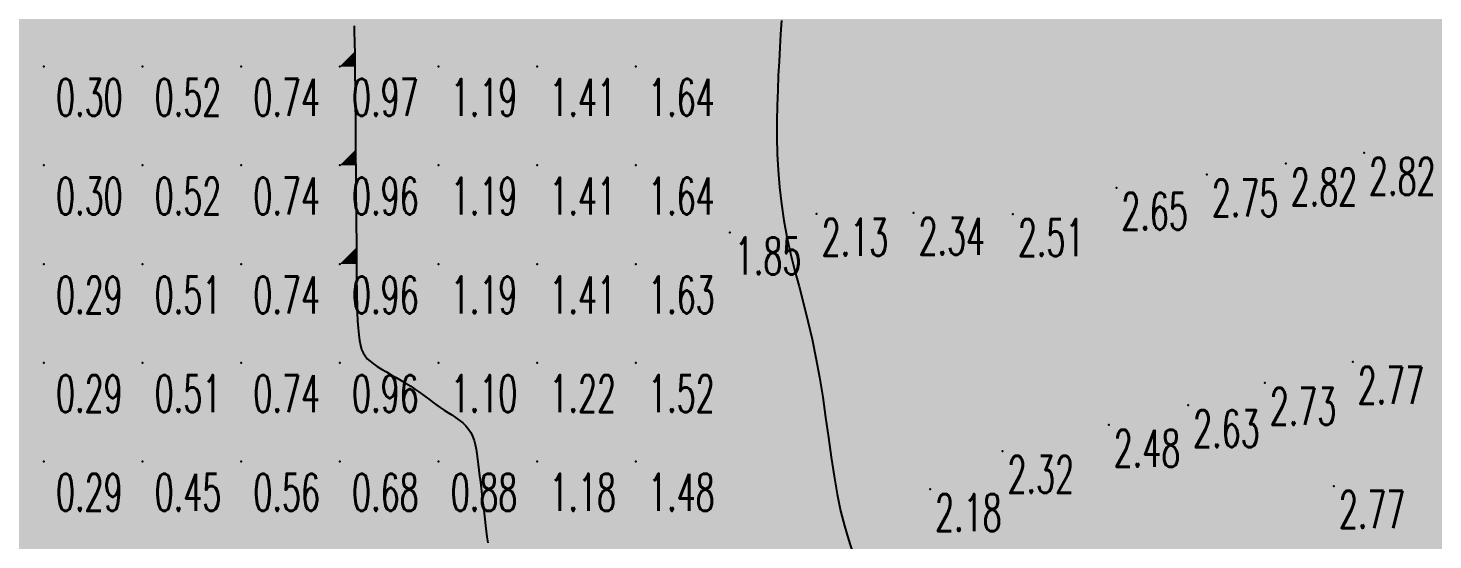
# Model space of a CAD drawing. Header units: millimetres. Extents: x 88261 to 90953, y 390274 to 392322.
# Drawn here: x 90588.7 to 90731, y 390529.3 to 390581.1 of the extents above; entities that cross this region are included whole.
import ezdxf
from ezdxf.enums import TextEntityAlignment as Align

# ---------------------------------------------------------------- set-up
doc = ezdxf.new("R2010")
doc.units = ezdxf.units.MM
doc.header["$LTSCALE"] = 25
doc.linetypes.add('DOT', pattern=[6.35, 0, -6.35])
for name, color, linetype in [('CN_01_00', 42, 'Continuous'), ('CN_03_00', 7, 'Continuous'), ('COTEAlt', 7, 'Continuous'), ('HSABLHUMIDE', 24, 'DOT'), ('TN_COLORIAGE', 7, 'Continuous'), ('TopoAlt', 7, 'Continuous'), ('TOPOJIS', 7, 'Continuous')]:
    doc.layers.add(name, color=color, linetype=linetype)
doc.styles.add('Romans 1.0', font='Romans.shx', dxfattribs={"width": 0.99, "height": 1})
doc.styles.add('Simplex 1.0', font='Simplex.shx', dxfattribs={"width": 0.99, "height": 2.5})
doc.styles.get("Standard").update_dxf_attribs({"font": 'times.ttf'})

# ---------------------------------------------------------------- blocks, each defined once
blk = doc.blocks.new('TCPOINT')
at = {"color": 0}
blk.add_point((0, 0), dxfattribs=at)
at = {"layer": 'TopoAlt', "style": 'Romans 1.0', "width": 0.99}
blk.add_attdef('ALT', text='', height=200, dxfattribs=at).set_placement((0.5, -0.5), align=Align.TOP_LEFT)
blk = doc.blocks.new('COTE')
at = {"color": 0}
blk.add_point((0, 0), dxfattribs=at)
at = {"layer": 'COTEAlt'}
blk.add_attdef('ALT', text='', height=3.75, dxfattribs=at).set_placement((1.25, -1.25), align=Align.TOP_LEFT)

msp = doc.modelspace()

# ---------------------------------------------------------------- hatches: boundary and pattern name
at = {"layer": 'HSABLHUMIDE', "ltscale": 2}
h = msp.add_hatch(dxfattribs=at)
h.set_pattern_fill('AR-SAND', color=41, scale=0.05, style=0)
h.set_pattern_definition([(37.5, (-0.35, -2.46), (-0.080001565, 2.447066187), [0, -1.9304, 0, -2.159, 0, -2.06375]), (7.5, (-0.35, -2.46), (2.247616416, 3.584125503), [0, -1.0414, 0, -1.7399, 0, -0.66675]), (327.5, (-1.912, -2.46), (3.954961851, 0.007185923), [0, -0.635, 0, -2.286, 0, -2.9845]), (317.5, (-1.912, -2.46), (3.817782262, 1.114646616), [0, -0.3175, 0, -1.4986, 0, -1.7145])])
h.paths.add_polyline_path([(90808.31, 390673.91), (90810.25, 390699.67), (90815.68, 390741.55), (90824.92, 390770.91), (90815.72, 390817.44), (90807.05, 390826.39), (90800.87, 390832.47), (90771.53, 390842.2), (90760.38, 390842.98), (90754.31, 390848.43), (90743.78, 390853.26), (90735.93, 390857.51), (90724.71, 390864.35), (90715.76, 390870.18), (90708.42, 390875.87), (90700.28, 390881.05), (90683.17, 390899.74), (90679.29, 390902.11), (90675.87, 390906.58), (90650.25, 390917.24), (90650.25, 390882.24), (90650.25, 390864.98), (90650.25, 390847.24), (90650.25, 390817.24), (90650.25, 390792.24), (90650.25, 390737.24), (90650.25, 390712.24), (90650.25, 390677.24), (90650.25, 390647.24), (90650.25, 390622.24), (90650.25, 390590.22), (90650.25, 390589.37), (90650.25, 390567.24), (90650.25, 390527.24), (90660.25, 390527.24), (90660.25, 390507.24), (90670.25, 390507.24), (90670.25, 390497.24), (90680.25, 390497.24), (90680.25, 390487.24), (90690.25, 390487.24), (90690.25, 390477.24), (90700.25, 390477.24), (90700.25, 390467.24), (90730.25, 390477.24), (90700.25, 390467.24), (90710.25, 390467.24), (90740.25, 390477.24), (90710.25, 390467.24), (90710.25, 390457.24), (90747.2, 390431.83), (90764.53, 390419.61), (90781.97, 390396.2), (90798.13, 390389.26), (90804.01, 390373.08), (90822.04, 390361.39), (90841.42, 390350.17), (90852.83, 390318.92), (90866.45, 390300.49), (90904.86, 390280.83), (90909.95, 390275.28), (90952.15, 390275.28), (90952.14, 390296.43), (90920.97, 390330.09), (90897.78, 390348.26), (90877.47, 390366.76), (90855.32, 390383.66), (90846.62, 390409.42), (90826.78, 390428.11), (90814.41, 390447.82), (90801.65, 390460.75), (90789.25, 390478.56), (90783.93, 390495.68), (90782.44, 390506.04), (90782.12, 390521.9), (90785.04, 390543.82), (90786.82, 390559.34), (90790.57, 390575.41), (90794.12, 390593.84), (90801.54, 390613.19), (90802.7, 390633.39)])

# ---------------------------------------------------------------- linework, layer by layer
at = {"layer": 'CN_01_00', "elevation": 2, "flags": 128}
msp.add_lwpolyline([(90665, 390581.89), (90664.92, 390580.53), (90664.84, 390579.16), (90664.77, 390577.76), (90664.69, 390576.32), (90664.63, 390574.84), (90664.58, 390573.3), (90664.55, 390571.71), (90664.56, 390570.07), (90664.59, 390568.41), (90664.68, 390566.73), (90664.81, 390565.03), (90665, 390563.34), (90665.25, 390561.65), (90665.56, 390559.98), (90665.93, 390558.31), (90666.35, 390556.64), (90666.79, 390554.95), (90667.24, 390553.23), (90667.68, 390551.46), (90668.12, 390549.63), (90668.51, 390547.74), (90668.87, 390545.77), (90669.19, 390543.75), (90669.49, 390541.7), (90669.77, 390539.67), (90670.05, 390537.67), (90670.34, 390535.75), (90670.66, 390533.93), (90671, 390532.24), (90671.39, 390530.71), (90671.79, 390529.32), (90672.2, 390528.05)], dxfattribs=at)
at = {"layer": 'CN_03_00', "elevation": 1, "flags": 128}
msp.add_lwpolyline([(90621.7, 390581.35), (90621.72, 390580.59), (90621.73, 390579.92), (90621.75, 390579.34), (90621.76, 390578.85), (90621.77, 390578.41), (90621.77, 390578), (90621.78, 390577.59), (90621.78, 390577.15), (90621.79, 390576.66), (90621.79, 390576.09), (90621.8, 390575.42), (90621.81, 390574.67), (90621.81, 390573.87), (90621.82, 390573.04), (90621.83, 390572.21), (90621.83, 390571.4), (90621.84, 390570.65), (90621.84, 390569.98), (90621.85, 390569.4), (90621.85, 390568.9), (90621.86, 390568.46), (90621.86, 390568.04), (90621.86, 390567.63), (90621.87, 390567.19), (90621.87, 390566.69), (90621.88, 390566.12), (90621.88, 390565.45), (90621.89, 390564.71), (90621.89, 390563.91), (90621.9, 390563.08), (90621.91, 390562.25), (90621.91, 390561.45), (90621.92, 390560.7), (90621.93, 390560.03), (90621.93, 390559.45), (90621.93, 390558.95), (90621.94, 390558.51), (90621.94, 390558.08), (90621.95, 390557.66), (90621.95, 390557.22), (90621.95, 390556.72), (90621.96, 390556.15), (90621.96, 390555.48), (90621.97, 390554.73), (90621.98, 390553.94), (90622, 390553.11), (90622.02, 390552.29), (90622.06, 390551.49), (90622.11, 390550.75), (90622.17, 390550.08), (90622.24, 390549.5), (90622.34, 390549.01), (90622.46, 390548.59), (90622.62, 390548.24), (90622.81, 390547.93), (90623.04, 390547.65), (90623.33, 390547.39), (90623.66, 390547.13), (90624.05, 390546.86), (90624.49, 390546.59), (90624.97, 390546.31), (90625.46, 390546.02), (90625.97, 390545.73), (90626.48, 390545.44), (90626.97, 390545.15), (90627.44, 390544.86), (90627.87, 390544.58), (90628.27, 390544.29), (90628.65, 390544.02), (90629.02, 390543.74), (90629.37, 390543.47), (90629.72, 390543.21), (90630.08, 390542.95), (90630.44, 390542.7), (90630.82, 390542.45), (90631.21, 390542.2), (90631.61, 390541.95), (90631.99, 390541.69), (90632.36, 390541.43), (90632.71, 390541.15), (90633.02, 390540.84), (90633.3, 390540.52), (90633.52, 390540.17), (90633.71, 390539.79), (90633.86, 390539.38), (90633.97, 390538.95), (90634.07, 390538.49), (90634.15, 390538), (90634.22, 390537.49), (90634.28, 390536.94), (90634.35, 390536.37), (90634.42, 390535.77), (90634.5, 390535.16), (90634.57, 390534.54), (90634.65, 390533.9), (90634.72, 390533.26), (90634.8, 390532.63), (90634.87, 390532), (90634.94, 390531.38), (90635.02, 390530.77), (90635.09, 390530.17), (90635.16, 390529.59), (90635.24, 390529.01)], dxfattribs=at)
at = {"layer": 'TN_COLORIAGE', "color": 81}
for points in [[(90580.25, 390577.24, 0.31), (90590.25, 390577.24, 0.31), (90590.25, 390587.24, 0.31)], [(90580.25, 390587.24, 0.31), (90580.25, 390577.24, 0.31), (90590.25, 390587.24, 0.31)], [(90590.25, 390587.24, 0.53), (90590.25, 390577.24, 0.53), (90600.25, 390587.24, 0.53)], [(90590.25, 390577.24, 0.53), (90600.25, 390577.24, 0.53), (90600.25, 390587.24, 0.53)], [(90600.25, 390587.24, 0.75), (90600.25, 390577.24, 0.75), (90610.25, 390587.24, 0.75)], [(90600.25, 390577.24, 0.75), (90610.25, 390577.24, 0.75), (90610.25, 390587.24, 0.75)], [(90610.25, 390587.24, 0.97), (90610.25, 390577.24, 0.97), (90620.25, 390587.24, 0.97)], [(90610.25, 390577.24, 0.97), (90620.25, 390577.24, 0.97), (90620.25, 390587.24, 0.97)], [(90620.25, 390577.24, 1), (90621.77, 390578.76, 1), (90620.25, 390587.24, 1), (90621.55, 390587.24, 1)], [(90621.77, 390578.76, 0.97), (90621.78, 390577.24, 0.97), (90620.25, 390577.24, 0.97)], [(90580.25, 390567.24, 0.3), (90590.25, 390567.24, 0.3), (90590.25, 390577.24, 0.3)], [(90580.25, 390577.24, 0.3), (90580.25, 390567.24, 0.3), (90590.25, 390577.24, 0.3)], [(90590.25, 390577.24, 0.52), (90590.25, 390567.24, 0.52), (90600.25, 390577.24, 0.52)], [(90590.25, 390567.24, 0.52), (90600.25, 390567.24, 0.52), (90600.25, 390577.24, 0.52)], [(90600.25, 390577.24, 0.74), (90600.25, 390567.24, 0.74), (90610.25, 390577.24, 0.74)], [(90600.25, 390567.24, 0.74), (90610.25, 390567.24, 0.74), (90610.25, 390577.24, 0.74)], [(90610.25, 390577.24, 0.97), (90610.25, 390567.24, 0.97), (90620.25, 390577.24, 0.97)], [(90610.25, 390567.24, 0.97), (90620.25, 390567.24, 0.97), (90620.25, 390577.24, 0.97)], [(90620.25, 390567.24, 1), (90621.85, 390568.84, 1), (90620.25, 390577.24, 1), (90621.78, 390577.24, 1)], [(90621.85, 390568.84, 0.96), (90621.87, 390567.24, 0.96), (90620.25, 390567.24, 0.96)], [(90580.25, 390557.24, 0.3), (90590.25, 390557.24, 0.3), (90590.25, 390567.24, 0.3)], [(90580.25, 390567.24, 0.3), (90580.25, 390557.24, 0.3), (90590.25, 390567.24, 0.3)], [(90590.25, 390567.24, 0.52), (90590.25, 390557.24, 0.52), (90600.25, 390567.24, 0.52)], [(90590.25, 390557.24, 0.52), (90600.25, 390557.24, 0.52), (90600.25, 390567.24, 0.52)], [(90600.25, 390567.24, 0.74), (90600.25, 390557.24, 0.74), (90610.25, 390567.24, 0.74)], [(90600.25, 390557.24, 0.74), (90610.25, 390557.24, 0.74), (90610.25, 390567.24, 0.74)], [(90610.25, 390567.24, 0.96), (90610.25, 390557.24, 0.96), (90620.25, 390567.24, 0.96)], [(90610.25, 390557.24, 0.96), (90620.25, 390557.24, 0.96), (90620.25, 390567.24, 0.96)], [(90620.25, 390557.24, 1), (90621.94, 390558.93, 1), (90620.25, 390567.24, 1), (90621.87, 390567.24, 1)], [(90621.94, 390558.93, 0.96), (90621.95, 390557.24, 0.96), (90620.25, 390557.24, 0.96)], [(90580.25, 390547.24, 0.29), (90590.25, 390547.24, 0.29), (90590.25, 390557.24, 0.29)], [(90580.25, 390557.24, 0.29), (90580.25, 390547.24, 0.29), (90590.25, 390557.24, 0.29)], [(90590.25, 390557.24, 0.51), (90590.25, 390547.24, 0.51), (90600.25, 390557.24, 0.51)], [(90590.25, 390547.24, 0.51), (90600.25, 390547.24, 0.51), (90600.25, 390557.24, 0.51)], [(90600.25, 390557.24, 0.74), (90600.25, 390547.24, 0.74), (90610.25, 390557.24, 0.74)], [(90600.25, 390547.24, 0.74), (90610.25, 390547.24, 0.74), (90610.25, 390557.24, 0.74)], [(90610.25, 390557.24, 0.96), (90610.25, 390547.24, 0.96), (90620.25, 390557.24, 0.96)], [(90610.25, 390547.24, 0.96), (90620.25, 390547.24, 0.96), (90620.25, 390557.24, 0.96)], [(90620.25, 390547.24, 1), (90622, 390548.99, 1), (90620.25, 390557.24, 1), (90621.95, 390557.24, 1)], [(90622, 390548.99, 0.96), (90623.03, 390547.24, 0.96), (90620.25, 390547.24, 0.96)], [(90580.25, 390537.24, 0.29), (90590.25, 390537.24, 0.29), (90590.25, 390547.24, 0.29)], [(90580.25, 390547.24, 0.29), (90580.25, 390537.24, 0.29), (90590.25, 390547.24, 0.29)], [(90590.25, 390547.24, 0.51), (90590.25, 390537.24, 0.51), (90600.25, 390547.24, 0.51)], [(90590.25, 390537.24, 0.51), (90600.25, 390537.24, 0.51), (90600.25, 390547.24, 0.51)], [(90600.25, 390547.24, 0.74), (90600.25, 390537.24, 0.74), (90610.25, 390547.24, 0.74)], [(90600.25, 390537.24, 0.74), (90610.25, 390537.24, 0.74), (90610.25, 390547.24, 0.74)], [(90610.25, 390547.24, 0.96), (90610.25, 390537.24, 0.96), (90620.25, 390547.24, 0.96)], [(90610.25, 390537.24, 0.96), (90620.25, 390537.24, 0.96), (90620.25, 390547.24, 0.96)], [(90620.25, 390537.24, 1), (90627.84, 390544.83, 1), (90620.25, 390547.24, 1), (90623.03, 390547.24, 1)], [(90620.25, 390537.24, 1), (90627.84, 390544.83, 1), (90630.25, 390537.24, 1), (90630.25, 390542.64, 1)], [(90633.82, 390540.81, 0.88), (90630.25, 390542.64, 0.88), (90630.25, 390537.24, 0.88)], [(90633.82, 390540.81, 0.88), (90634.25, 390537.24, 0.88), (90630.25, 390537.24, 0.88)], [(90580.25, 390533.06, 0.29), (90582.57, 390529.56, 0.29), (90580.25, 390537.24, 0.29), (90590.25, 390537.24, 0.29)], [(90587.89, 390527.24, 0.29), (90582.57, 390529.56, 0.29), (90590.25, 390527.24, 0.29), (90590.25, 390537.24, 0.29)], [(90590.25, 390537.24, 0.45), (90590.25, 390527.24, 0.45), (90600.25, 390537.24, 0.45)], [(90590.25, 390527.24, 0.45), (90600.25, 390527.24, 0.45), (90600.25, 390537.24, 0.45)], [(90600.25, 390537.24, 0.56), (90600.25, 390527.24, 0.56), (90610.25, 390537.24, 0.56)], [(90600.25, 390527.24, 0.56), (90610.25, 390527.24, 0.56), (90610.25, 390537.24, 0.56)], [(90610.25, 390537.24, 0.68), (90610.25, 390527.24, 0.68), (90620.25, 390537.24, 0.68)], [(90610.25, 390527.24, 0.68), (90620.25, 390527.24, 0.68), (90620.25, 390537.24, 0.68)], [(90620.25, 390537.24, 0.88), (90620.25, 390527.24, 0.88), (90630.25, 390537.24, 0.88)], [(90620.25, 390527.24, 0.88), (90630.25, 390527.24, 0.88), (90630.25, 390537.24, 0.88)], [(90630.25, 390527.24, 1), (90634.88, 390531.88, 1), (90630.25, 390537.24, 1), (90634.25, 390537.24, 1)], [(90634.88, 390531.88, 0.84), (90635.43, 390527.24, 0.84), (90630.25, 390527.24, 0.84)]]:
    msp.add_solid(points, dxfattribs=at)
at = {"layer": 'TN_COLORIAGE', "color": 71}
for points in [[(90621.55, 390587.24, 1.19), (90621.77, 390578.76, 1.19), (90630.25, 390587.24, 1.19)], [(90621.78, 390577.24, 1.19), (90621.77, 390578.76, 1.19), (90630.25, 390577.24, 1.19), (90630.25, 390587.24, 1.19)], [(90630.25, 390577.24, 1.42), (90640.25, 390577.24, 1.42), (90640.25, 390587.24, 1.42)], [(90630.25, 390587.24, 1.42), (90630.25, 390577.24, 1.42), (90640.25, 390587.24, 1.42)], [(90650.25, 390577.24, 1.41), (90650.25, 390587.24, 1.41), (90640.25, 390577.24, 1.41)], [(90640.25, 390587.24, 1.64), (90640.25, 390577.24, 1.64), (90650.25, 390587.24, 1.64)], [(90621.78, 390577.24, 1.19), (90621.85, 390568.84, 1.19), (90630.25, 390577.24, 1.19)], [(90621.87, 390567.24, 1.19), (90621.85, 390568.84, 1.19), (90630.25, 390567.24, 1.19), (90630.25, 390577.24, 1.19)], [(90630.25, 390567.24, 1.41), (90640.25, 390567.24, 1.41), (90640.25, 390577.24, 1.41)], [(90630.25, 390577.24, 1.41), (90630.25, 390567.24, 1.41), (90640.25, 390577.24, 1.41)], [(90650.25, 390567.24, 1.41), (90650.25, 390577.24, 1.41), (90640.25, 390567.24, 1.41)], [(90640.25, 390577.24, 1.64), (90640.25, 390567.24, 1.64), (90650.25, 390577.24, 1.64)], [(90621.87, 390567.24, 1.19), (90621.94, 390558.93, 1.19), (90630.25, 390567.24, 1.19)], [(90621.95, 390557.24, 1.19), (90621.94, 390558.93, 1.19), (90630.25, 390557.24, 1.19), (90630.25, 390567.24, 1.19)], [(90630.25, 390557.24, 1.41), (90640.25, 390557.24, 1.41), (90640.25, 390567.24, 1.41)], [(90630.25, 390567.24, 1.41), (90630.25, 390557.24, 1.41), (90640.25, 390567.24, 1.41)], [(90650.25, 390557.24, 1.41), (90650.25, 390567.24, 1.41), (90640.25, 390557.24, 1.41)], [(90640.25, 390567.24, 1.64), (90640.25, 390557.24, 1.64), (90650.25, 390567.24, 1.64)], [(90621.95, 390557.24, 1.19), (90622, 390548.99, 1.19), (90630.25, 390557.24, 1.19)], [(90623.03, 390547.24, 1.19), (90622, 390548.99, 1.19), (90630.25, 390547.24, 1.19), (90630.25, 390557.24, 1.19)], [(90630.25, 390547.24, 1.41), (90640.25, 390547.24, 1.41), (90640.25, 390557.24, 1.41)], [(90630.25, 390557.24, 1.41), (90630.25, 390547.24, 1.41), (90640.25, 390557.24, 1.41)], [(90650.25, 390547.24, 1.22), (90650.25, 390557.24, 1.22), (90640.25, 390547.24, 1.22)], [(90640.25, 390557.24, 1.63), (90640.25, 390547.24, 1.63), (90650.25, 390557.24, 1.63)], [(90623.03, 390547.24, 1.1), (90627.84, 390544.83, 1.1), (90630.25, 390547.24, 1.1)], [(90630.25, 390542.64, 1.1), (90627.84, 390544.83, 1.1), (90630.25, 390547.24, 1.1)], [(90630.25, 390542.64, 1.22), (90633.82, 390540.81, 1.22), (90630.25, 390547.24, 1.22), (90640.25, 390547.24, 1.22)], [(90634.25, 390537.24, 1.22), (90633.82, 390540.81, 1.22), (90640.25, 390537.24, 1.22), (90640.25, 390547.24, 1.22)], [(90650.25, 390537.24, 1.18), (90650.25, 390547.24, 1.18), (90640.25, 390537.24, 1.18)], [(90640.25, 390547.24, 1.52), (90640.25, 390537.24, 1.52), (90650.25, 390547.24, 1.52)], [(90634.25, 390537.24, 1.18), (90634.88, 390531.88, 1.18), (90640.25, 390537.24, 1.18)], [(90635.43, 390527.24, 1.18), (90634.88, 390531.88, 1.18), (90640.25, 390527.24, 1.18), (90640.25, 390537.24, 1.18)], [(90640.25, 390537.24, 1.48), (90640.25, 390527.24, 1.48), (90650.25, 390537.24, 1.48)], [(90650.25, 390527.24, 1.14), (90650.25, 390537.24, 1.14), (90640.25, 390527.24, 1.14)]]:
    msp.add_solid(points, dxfattribs=at)

# ---------------------------------------------------------------- block references
at = {"layer": 'COTEAlt'}
ref = msp.add_blockref('COTE', (90590.25, 390577.24), dxfattribs=at)
ref.add_attrib('ALT', '0.30', dxfattribs={"height": 3.75, "style": 'Simplex 1.0', "width": 0.6}).set_placement((90591.5, 390575.99), align=Align.TOP_LEFT)
ref = msp.add_blockref('COTE', (90600.25, 390577.24), dxfattribs=at)
ref.add_attrib('ALT', '0.52', dxfattribs={"height": 3.75, "style": 'Simplex 1.0', "width": 0.6}).set_placement((90601.5, 390575.99), align=Align.TOP_LEFT)
ref = msp.add_blockref('COTE', (90610.25, 390577.24), dxfattribs=at)
ref.add_attrib('ALT', '0.74', dxfattribs={"height": 3.75, "style": 'Simplex 1.0', "width": 0.6}).set_placement((90611.5, 390575.99), align=Align.TOP_LEFT)
ref = msp.add_blockref('COTE', (90620.25, 390577.24), dxfattribs=at)
ref.add_attrib('ALT', '0.97', dxfattribs={"height": 3.75, "style": 'Simplex 1.0', "width": 0.6}).set_placement((90621.5, 390575.99), align=Align.TOP_LEFT)
ref = msp.add_blockref('COTE', (90630.25, 390577.24), dxfattribs=at)
ref.add_attrib('ALT', '1.19', dxfattribs={"height": 3.75, "style": 'Simplex 1.0', "width": 0.6}).set_placement((90631.5, 390575.99), align=Align.TOP_LEFT)
ref = msp.add_blockref('COTE', (90640.25, 390577.24), dxfattribs=at)
ref.add_attrib('ALT', '1.41', dxfattribs={"height": 3.75, "style": 'Simplex 1.0', "width": 0.6}).set_placement((90641.5, 390575.99), align=Align.TOP_LEFT)
ref = msp.add_blockref('COTE', (90650.25, 390577.24), dxfattribs=at)
ref.add_attrib('ALT', '1.64', dxfattribs={"height": 3.75, "style": 'Simplex 1.0', "width": 0.6}).set_placement((90651.5, 390575.99), align=Align.TOP_LEFT)
ref = msp.add_blockref('COTE', (90590.25, 390567.24), dxfattribs=at)
ref.add_attrib('ALT', '0.30', dxfattribs={"height": 3.75, "style": 'Simplex 1.0', "width": 0.6}).set_placement((90591.5, 390565.99), align=Align.TOP_LEFT)
ref = msp.add_blockref('COTE', (90600.25, 390567.24), dxfattribs=at)
ref.add_attrib('ALT', '0.52', dxfattribs={"height": 3.75, "style": 'Simplex 1.0', "width": 0.6}).set_placement((90601.5, 390565.99), align=Align.TOP_LEFT)
ref = msp.add_blockref('COTE', (90610.25, 390567.24), dxfattribs=at)
ref.add_attrib('ALT', '0.74', dxfattribs={"height": 3.75, "style": 'Simplex 1.0', "width": 0.6}).set_placement((90611.5, 390565.99), align=Align.TOP_LEFT)
ref = msp.add_blockref('COTE', (90620.25, 390567.24), dxfattribs=at)
ref.add_attrib('ALT', '0.96', dxfattribs={"height": 3.75, "style": 'Simplex 1.0', "width": 0.6}).set_placement((90621.5, 390565.99), align=Align.TOP_LEFT)
ref = msp.add_blockref('COTE', (90630.25, 390567.24), dxfattribs=at)
ref.add_attrib('ALT', '1.19', dxfattribs={"height": 3.75, "style": 'Simplex 1.0', "width": 0.6}).set_placement((90631.5, 390565.99), align=Align.TOP_LEFT)
ref = msp.add_blockref('COTE', (90640.25, 390567.24), dxfattribs=at)
ref.add_attrib('ALT', '1.41', dxfattribs={"height": 3.75, "style": 'Simplex 1.0', "width": 0.6}).set_placement((90641.5, 390565.99), align=Align.TOP_LEFT)
ref = msp.add_blockref('COTE', (90650.25, 390567.24), dxfattribs=at)
ref.add_attrib('ALT', '1.64', dxfattribs={"height": 3.75, "style": 'Simplex 1.0', "width": 0.6}).set_placement((90651.5, 390565.99), align=Align.TOP_LEFT)
ref = msp.add_blockref('COTE', (90590.25, 390557.24), dxfattribs=at)
ref.add_attrib('ALT', '0.29', dxfattribs={"height": 3.75, "style": 'Simplex 1.0', "width": 0.6}).set_placement((90591.5, 390555.99), align=Align.TOP_LEFT)
ref = msp.add_blockref('COTE', (90600.25, 390557.24), dxfattribs=at)
ref.add_attrib('ALT', '0.51', dxfattribs={"height": 3.75, "style": 'Simplex 1.0', "width": 0.6}).set_placement((90601.5, 390555.99), align=Align.TOP_LEFT)
ref = msp.add_blockref('COTE', (90610.25, 390557.24), dxfattribs=at)
ref.add_attrib('ALT', '0.74', dxfattribs={"height": 3.75, "style": 'Simplex 1.0', "width": 0.6}).set_placement((90611.5, 390555.99), align=Align.TOP_LEFT)
ref = msp.add_blockref('COTE', (90620.25, 390557.24), dxfattribs=at)
ref.add_attrib('ALT', '0.96', dxfattribs={"height": 3.75, "style": 'Simplex 1.0', "width": 0.6}).set_placement((90621.5, 390555.99), align=Align.TOP_LEFT)
ref = msp.add_blockref('COTE', (90630.25, 390557.24), dxfattribs=at)
ref.add_attrib('ALT', '1.19', dxfattribs={"height": 3.75, "style": 'Simplex 1.0', "width": 0.6}).set_placement((90631.5, 390555.99), align=Align.TOP_LEFT)
ref = msp.add_blockref('COTE', (90640.25, 390557.24), dxfattribs=at)
ref.add_attrib('ALT', '1.41', dxfattribs={"height": 3.75, "style": 'Simplex 1.0', "width": 0.6}).set_placement((90641.5, 390555.99), align=Align.TOP_LEFT)
ref = msp.add_blockref('COTE', (90650.25, 390557.24), dxfattribs=at)
ref.add_attrib('ALT', '1.63', dxfattribs={"height": 3.75, "style": 'Simplex 1.0', "width": 0.6}).set_placement((90651.5, 390555.99), align=Align.TOP_LEFT)
ref = msp.add_blockref('COTE', (90590.25, 390547.24), dxfattribs=at)
ref.add_attrib('ALT', '0.29', dxfattribs={"height": 3.75, "style": 'Simplex 1.0', "width": 0.6}).set_placement((90591.5, 390545.99), align=Align.TOP_LEFT)
ref = msp.add_blockref('COTE', (90600.25, 390547.24), dxfattribs=at)
ref.add_attrib('ALT', '0.51', dxfattribs={"height": 3.75, "style": 'Simplex 1.0', "width": 0.6}).set_placement((90601.5, 390545.99), align=Align.TOP_LEFT)
ref = msp.add_blockref('COTE', (90610.25, 390547.24), dxfattribs=at)
ref.add_attrib('ALT', '0.74', dxfattribs={"height": 3.75, "style": 'Simplex 1.0', "width": 0.6}).set_placement((90611.5, 390545.99), align=Align.TOP_LEFT)
ref = msp.add_blockref('COTE', (90620.25, 390547.24), dxfattribs=at)
ref.add_attrib('ALT', '0.96', dxfattribs={"height": 3.75, "style": 'Simplex 1.0', "width": 0.6}).set_placement((90621.5, 390545.99), align=Align.TOP_LEFT)
ref = msp.add_blockref('COTE', (90630.25, 390547.24), dxfattribs=at)
ref.add_attrib('ALT', '1.10', dxfattribs={"height": 3.75, "style": 'Simplex 1.0', "width": 0.6}).set_placement((90631.5, 390545.99), align=Align.TOP_LEFT)
ref = msp.add_blockref('COTE', (90640.25, 390547.24), dxfattribs=at)
ref.add_attrib('ALT', '1.22', dxfattribs={"height": 3.75, "style": 'Simplex 1.0', "width": 0.6}).set_placement((90641.5, 390545.99), align=Align.TOP_LEFT)
ref = msp.add_blockref('COTE', (90650.25, 390547.24), dxfattribs=at)
ref.add_attrib('ALT', '1.52', dxfattribs={"height": 3.75, "style": 'Simplex 1.0', "width": 0.6}).set_placement((90651.5, 390545.99), align=Align.TOP_LEFT)
ref = msp.add_blockref('COTE', (90590.25, 390537.24), dxfattribs=at)
ref.add_attrib('ALT', '0.29', dxfattribs={"height": 3.75, "style": 'Simplex 1.0', "width": 0.6}).set_placement((90591.5, 390535.99), align=Align.TOP_LEFT)
ref = msp.add_blockref('COTE', (90600.25, 390537.24), dxfattribs=at)
ref.add_attrib('ALT', '0.45', dxfattribs={"height": 3.75, "style": 'Simplex 1.0', "width": 0.6}).set_placement((90601.5, 390535.99), align=Align.TOP_LEFT)
ref = msp.add_blockref('COTE', (90610.25, 390537.24), dxfattribs=at)
ref.add_attrib('ALT', '0.56', dxfattribs={"height": 3.75, "style": 'Simplex 1.0', "width": 0.6}).set_placement((90611.5, 390535.99), align=Align.TOP_LEFT)
ref = msp.add_blockref('COTE', (90620.25, 390537.24), dxfattribs=at)
ref.add_attrib('ALT', '0.68', dxfattribs={"height": 3.75, "style": 'Simplex 1.0', "width": 0.6}).set_placement((90621.5, 390535.99), align=Align.TOP_LEFT)
ref = msp.add_blockref('COTE', (90630.25, 390537.24), dxfattribs=at)
ref.add_attrib('ALT', '0.88', dxfattribs={"height": 3.75, "style": 'Simplex 1.0', "width": 0.6}).set_placement((90631.5, 390535.99), align=Align.TOP_LEFT)
ref = msp.add_blockref('COTE', (90640.25, 390537.24), dxfattribs=at)
ref.add_attrib('ALT', '1.18', dxfattribs={"height": 3.75, "style": 'Simplex 1.0', "width": 0.6}).set_placement((90641.5, 390535.99), align=Align.TOP_LEFT)
ref = msp.add_blockref('COTE', (90650.25, 390537.24), dxfattribs=at)
ref.add_attrib('ALT', '1.48', dxfattribs={"height": 3.75, "style": 'Simplex 1.0', "width": 0.6}).set_placement((90651.5, 390535.99), align=Align.TOP_LEFT)
at = {"layer": 'TOPOJIS'}
ref = msp.add_blockref('TCPOINT', (90724.05, 390568.49, 2.82), dxfattribs=at)
ref.add_attrib('ALT', '2.82', dxfattribs={"layer": 'TopoAlt', "height": 3.75, "style": 'Romans 1.0', "width": 0.6}).set_placement((90724.55, 390567.99, 2.82), align=Align.TOP_LEFT)
ref = msp.add_blockref('TCPOINT', (90708.13, 390566.31, 2.75), dxfattribs=at)
ref.add_attrib('ALT', '2.75', dxfattribs={"layer": 'TopoAlt', "height": 3.75, "style": 'Romans 1.0', "width": 0.6}).set_placement((90708.63, 390565.81, 2.75), align=Align.TOP_LEFT)
ref = msp.add_blockref('TCPOINT', (90716.12, 390567.41, 2.82), dxfattribs=at)
ref.add_attrib('ALT', '2.82', dxfattribs={"layer": 'TopoAlt', "height": 3.75, "style": 'Romans 1.0', "width": 0.6}).set_placement((90716.62, 390566.91, 2.82), align=Align.TOP_LEFT)
ref = msp.add_blockref('TCPOINT', (90698.95, 390564.96, 2.65), dxfattribs=at)
ref.add_attrib('ALT', '2.65', dxfattribs={"layer": 'TopoAlt', "height": 3.75, "style": 'Romans 1.0', "width": 0.6}).set_placement((90699.45, 390564.46, 2.65), align=Align.TOP_LEFT)
ref = msp.add_blockref('TCPOINT', (90668.58, 390562.32, 2.13), dxfattribs=at)
ref.add_attrib('ALT', '2.13', dxfattribs={"layer": 'TopoAlt', "height": 3.75, "style": 'Romans 1.0', "width": 0.6}).set_placement((90669.08, 390561.82, 2.13), align=Align.TOP_LEFT)
ref = msp.add_blockref('TCPOINT', (90678.4, 390562.43, 2.34), dxfattribs=at)
ref.add_attrib('ALT', '2.34', dxfattribs={"layer": 'TopoAlt', "height": 3.75, "style": 'Romans 1.0', "width": 0.6}).set_placement((90678.9, 390561.93, 2.34), align=Align.TOP_LEFT)
ref = msp.add_blockref('TCPOINT', (90688.47, 390562.29, 2.51), dxfattribs=at)
ref.add_attrib('ALT', '2.51', dxfattribs={"layer": 'TopoAlt', "height": 3.75, "style": 'Romans 1.0', "width": 0.6}).set_placement((90688.97, 390561.79, 2.51), align=Align.TOP_LEFT)
ref = msp.add_blockref('TCPOINT', (90659.79, 390560.44, 1.85), dxfattribs=at)
ref.add_attrib('ALT', '1.85', dxfattribs={"layer": 'TopoAlt', "height": 3.75, "style": 'Romans 1.0', "width": 0.6}).set_placement((90660.29, 390559.94, 1.85), align=Align.TOP_LEFT)
ref = msp.add_blockref('TCPOINT', (90722.9, 390547.33, 2.77), dxfattribs=at)
ref.add_attrib('ALT', '2.77', dxfattribs={"layer": 'TopoAlt', "height": 3.75, "style": 'Romans 1.0', "width": 0.6}).set_placement((90723.4, 390546.83, 2.77), align=Align.TOP_LEFT)
ref = msp.add_blockref('TCPOINT', (90714, 390545.19, 2.73), dxfattribs=at)
ref.add_attrib('ALT', '2.73', dxfattribs={"layer": 'TopoAlt', "height": 3.75, "style": 'Romans 1.0', "width": 0.6}).set_placement((90714.5, 390544.69, 2.73), align=Align.TOP_LEFT)
ref = msp.add_blockref('TCPOINT', (90706.23, 390542.93, 2.63), dxfattribs=at)
ref.add_attrib('ALT', '2.63', dxfattribs={"layer": 'TopoAlt', "height": 3.75, "style": 'Romans 1.0', "width": 0.6}).set_placement((90706.73, 390542.43, 2.63), align=Align.TOP_LEFT)
ref = msp.add_blockref('TCPOINT', (90698.18, 390540.95, 2.48), dxfattribs=at)
ref.add_attrib('ALT', '2.48', dxfattribs={"layer": 'TopoAlt', "height": 3.75, "style": 'Romans 1.0', "width": 0.6}).set_placement((90698.68, 390540.45, 2.48), align=Align.TOP_LEFT)
ref = msp.add_blockref('TCPOINT', (90687.42, 390538.3, 2.32), dxfattribs=at)
ref.add_attrib('ALT', '2.32', dxfattribs={"layer": 'TopoAlt', "height": 3.75, "style": 'Romans 1.0', "width": 0.6}).set_placement((90687.92, 390537.8, 2.32), align=Align.TOP_LEFT)
ref = msp.add_blockref('TCPOINT', (90680.08, 390534.44, 2.18), dxfattribs=at)
ref.add_attrib('ALT', '2.18', dxfattribs={"layer": 'TopoAlt', "height": 3.75, "style": 'Romans 1.0', "width": 0.6}).set_placement((90680.58, 390533.94, 2.18), align=Align.TOP_LEFT)
ref = msp.add_blockref('TCPOINT', (90721, 390534.75, 2.77), dxfattribs=at)
ref.add_attrib('ALT', '2.77', dxfattribs={"layer": 'TopoAlt', "height": 3.75, "style": 'Romans 1.0', "width": 0.6}).set_placement((90721.5, 390534.25, 2.77), align=Align.TOP_LEFT)

doc.saveas('drawing.dxf')
